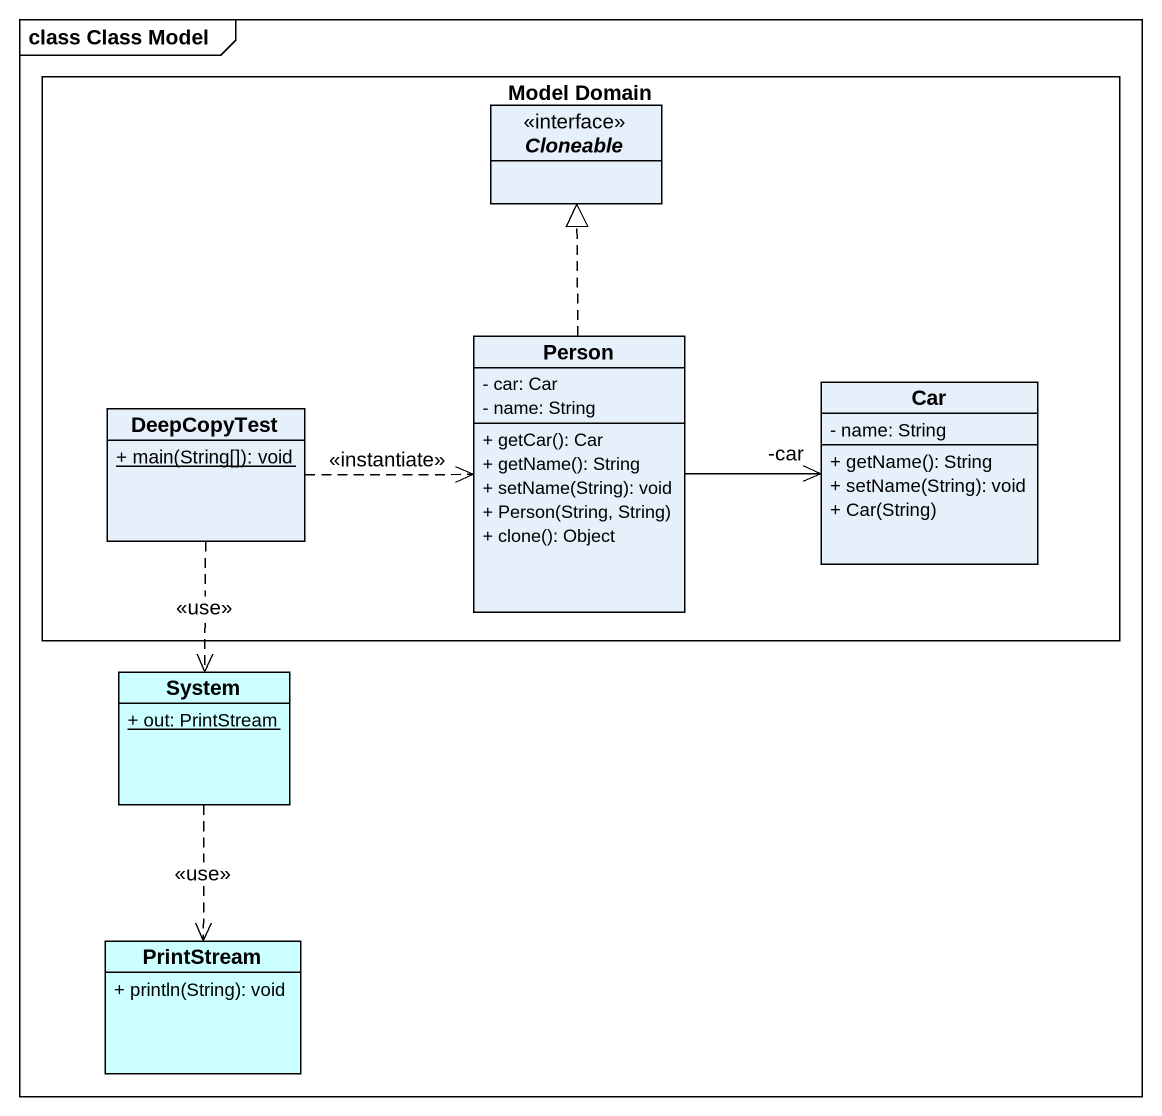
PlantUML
@startuml
mainframe class Class Model
hide circle
hide empty members
skinparam classAttributeIconSize 0
rectangle "Model Domain" as Model_Domain {
  interface Cloneable
  class DeepCopyTest {
    {static} + main(String[]): void
  }
  class "Person" as Person_ {
    - car: Car
    - name: String
    + getCar(): Car
    + getName(): String
    + setName(String): void
    + Person(String, String)
    + clone(): Object
  }
  class Car {
    - name: String
    + getName(): String
    + setName(String): void
    + Car(String)
  }
}
class System #CCFFFF {
  {static} + out: PrintStream
}
class PrintStream #CCFFFF {
  + println(String): void
}
DeepCopyTest .right.> Person_ : <<instantiate>>
DeepCopyTest ..> System : <<use>>
Person_ .up.|> Cloneable
Person_ -right-> "-car" Car
System ..> PrintStream : <<use>>
@enduml
